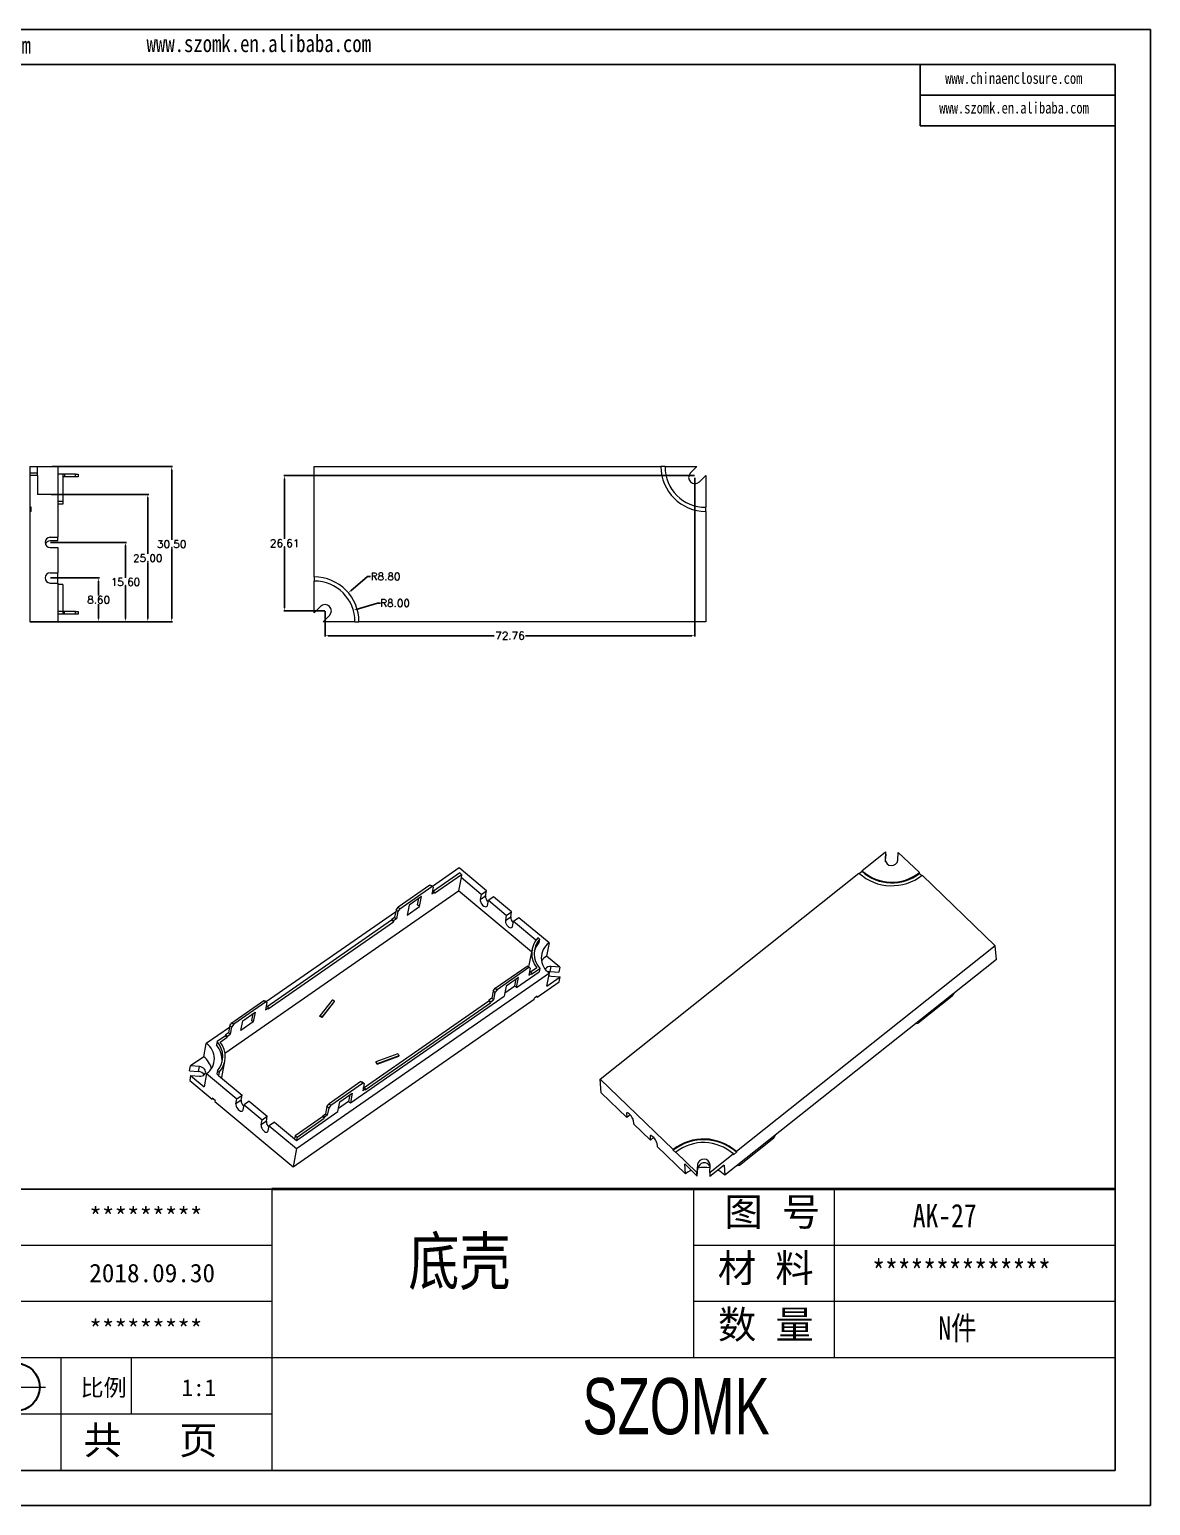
# Model space of a CAD drawing. Header units: inches. Extents: x 2300 to 3202, y 573 to 863.
# Drawn here: x 2490.4 to 2710.8, y 573 to 863.3 of the extents above; entities that cross this region are included whole.
import ezdxf

# ---------------------------------------------------------------- set-up
doc = ezdxf.new("R2010")
doc.units = ezdxf.units.IN
doc.linetypes.add('CENTER2', pattern=[28.575, 19.05, -3.175, 3.175, -3.175])
doc.layers.add('文字', color=81, linetype='Continuous')
for name, color, linetype, lineweight in [('粗实线', 7, 'Continuous', 30), ('细实线', 3, 'Continuous', 9), ('细点划线', 2, 'CENTER2', 9)]:
    doc.layers.add(name, color=color, linetype=linetype, lineweight=lineweight)
doc.styles.get("Standard").update_dxf_attribs({"font": 'txt', "bigfont": 'gbcbig.shx'})
doc.styles.add('宋体', font='', dxfattribs={"width": 0.8, "height": 3.5})
doc.styles.add('长仿宋', font='', dxfattribs={"width": 0.7, "height": 4})
doc.styles.get('宋体').set_extended_font_data('SimSun')
doc.styles.get('长仿宋').set_extended_font_data('SimSun')
doc.dimstyles.new('2', dxfattribs={"dimtxt": 1.5, "dimasz": 0.6, "dimexe": 0.18, "dimexo": 0.0625, "dimgap": 0.09, "dimtad": 0, "dimtih": 1, "dimtoh": 1, "dimzin": 0, "dimdsep": 46, "dimtxsty": 'Standard', "dimcen": 0, "dimadec": 0, "dimazin": 2, "dimtfac": 1, "dimtofl": 0, "dimtmove": 0, "dimatfit": 3, "dimfxl": 1, "dimtolj": 1, "dimtzin": 0, "dimarcsym": 0})

# ---------------------------------------------------------------- blocks, each defined once
blk = doc.blocks.new('*D284')
at = {"color": 0, "lineweight": -2, "transparency": 16777216}
for p, q in [((2494.48, 755.42), (2504.14, 755.42)), ((2503.96, 754.82), (2503.96, 751.96)), ((2503.96, 747.42), (2503.96, 750.28)), ((2490.48, 746.82), (2504.14, 746.82))]:
    blk.add_line(p, q, dxfattribs=at)
at = {"color": 0, "transparency": 16777216}
for points in [[(2503.86, 754.82), (2504.06, 754.82), (2503.96, 755.42)], [(2503.86, 747.42), (2504.06, 747.42), (2503.96, 746.82)]]:
    blk.add_solid(points, dxfattribs=at)
at = {"layer": 'Defpoints', "color": 0, "transparency": 16777216}
for p in [(2494.41, 755.42), (2503.96, 755.42), (2490.41, 746.82)]:
    blk.add_point(p, dxfattribs=at)
at = {"color": 0, "transparency": 16777216, "insert": (2503.96, 751.12), "char_height": 1.5, "attachment_point": 5}
blk.add_mtext('\\A1;8.60', dxfattribs=at)
blk = doc.blocks.new('*D285')
at = {"color": 0, "lineweight": -2, "transparency": 16777216}
for p, q in [((2494.48, 762.42), (2509.42, 762.42)), ((2509.24, 761.82), (2509.24, 755.46)), ((2509.24, 747.42), (2509.24, 753.78)), ((2493.23, 746.82), (2509.42, 746.82))]:
    blk.add_line(p, q, dxfattribs=at)
at = {"color": 0, "transparency": 16777216}
for points in [[(2509.14, 761.82), (2509.34, 761.82), (2509.24, 762.42)], [(2509.14, 747.42), (2509.34, 747.42), (2509.24, 746.82)]]:
    blk.add_solid(points, dxfattribs=at)
at = {"layer": 'Defpoints', "color": 0, "transparency": 16777216}
for p in [(2494.41, 762.42), (2509.24, 762.42), (2493.16, 746.82)]:
    blk.add_point(p, dxfattribs=at)
at = {"color": 0, "transparency": 16777216, "insert": (2509.24, 754.62), "char_height": 1.5, "attachment_point": 5}
blk.add_mtext('\\A1;15.60', dxfattribs=at)
blk = doc.blocks.new('*D286')
at = {"color": 0, "lineweight": -2, "transparency": 16777216}
for p, q in [((2494.62, 771.82), (2513.8, 771.82)), ((2513.62, 771.22), (2513.62, 760.16)), ((2513.62, 747.42), (2513.62, 758.48)), ((2493.23, 746.82), (2513.8, 746.82))]:
    blk.add_line(p, q, dxfattribs=at)
at = {"color": 0, "transparency": 16777216}
for points in [[(2513.52, 771.22), (2513.72, 771.22), (2513.62, 771.82)], [(2513.52, 747.42), (2513.72, 747.42), (2513.62, 746.82)]]:
    blk.add_solid(points, dxfattribs=at)
at = {"layer": 'Defpoints', "color": 0, "transparency": 16777216}
for p in [(2494.56, 771.82), (2513.62, 771.82), (2493.16, 746.82)]:
    blk.add_point(p, dxfattribs=at)
at = {"color": 0, "transparency": 16777216, "insert": (2513.62, 759.32), "char_height": 1.5, "attachment_point": 5}
blk.add_mtext('\\A1;25.00', dxfattribs=at)
blk = doc.blocks.new('*D287')
at = {"color": 0, "lineweight": -2, "transparency": 16777216}
for p, q in [((2494.83, 777.32), (2518.51, 777.32)), ((2518.33, 776.72), (2518.33, 762.91)), ((2518.33, 747.42), (2518.33, 761.23)), ((2494.16, 746.82), (2518.51, 746.82))]:
    blk.add_line(p, q, dxfattribs=at)
at = {"color": 0, "transparency": 16777216}
for points in [[(2518.23, 776.72), (2518.43, 776.72), (2518.33, 777.32)], [(2518.23, 747.42), (2518.43, 747.42), (2518.33, 746.82)]]:
    blk.add_solid(points, dxfattribs=at)
at = {"layer": 'Defpoints', "color": 0, "transparency": 16777216}
for p in [(2494.77, 777.32), (2494.1, 746.82), (2518.33, 746.82)]:
    blk.add_point(p, dxfattribs=at)
at = {"color": 0, "transparency": 16777216, "insert": (2518.33, 762.07), "char_height": 1.5, "attachment_point": 5}
blk.add_mtext('\\A1;30.50', dxfattribs=at)
blk = doc.blocks.new('*D300')
at = {"color": 0, "lineweight": -2, "transparency": 16777216}
for p, q in [((2556.83, 755.71), (2553.53, 752.91)), ((2557.43, 755.71), (2556.83, 755.71))]:
    blk.add_line(p, q, dxfattribs=at)
at = {"color": 0, "transparency": 16777216}
blk.add_solid([(2553.46, 752.98), (2553.59, 752.83), (2553.07, 752.52)], dxfattribs=at)
at = {"layer": 'Defpoints', "color": 0, "transparency": 16777216}
for p in [(2553.07, 752.52), (2546.36, 746.82)]:
    blk.add_point(p, dxfattribs=at)
at = {"color": 0, "transparency": 16777216, "insert": (2560.4, 755.71), "char_height": 1.5, "attachment_point": 5}
blk.add_mtext('\\A1;R8.80', dxfattribs=at)
blk = doc.blocks.new('*D301')
at = {"color": 0, "lineweight": -2, "transparency": 16777216}
for p, q in [((2558.82, 750.47), (2554.62, 749.24)), ((2559.42, 750.47), (2558.82, 750.47))]:
    blk.add_line(p, q, dxfattribs=at)
at = {"color": 0, "transparency": 16777216}
blk.add_solid([(2554.59, 749.33), (2554.65, 749.14), (2554.04, 749.07)], dxfattribs=at)
at = {"layer": 'Defpoints', "color": 0, "transparency": 16777216}
for p in [(2546.36, 746.82), (2554.04, 749.07)]:
    blk.add_point(p, dxfattribs=at)
at = {"color": 0, "transparency": 16777216, "insert": (2562.26, 750.47), "char_height": 1.5, "attachment_point": 5}
blk.add_mtext('\\A1;R8.00', dxfattribs=at)
blk = doc.blocks.new('*D302')
at = {"color": 0, "lineweight": -2, "transparency": 16777216}
for p, q in [((2621.24, 775.14), (2621.24, 743.88)), ((2548.49, 748.88), (2548.49, 743.88)), ((2549.09, 744.06), (2581.77, 744.06)), ((2620.64, 744.06), (2587.95, 744.06))]:
    blk.add_line(p, q, dxfattribs=at)
at = {"color": 0, "transparency": 16777216}
for points in [[(2549.09, 744.16), (2549.09, 743.96), (2548.49, 744.06)], [(2620.64, 744.16), (2620.64, 743.96), (2621.24, 744.06)]]:
    blk.add_solid(points, dxfattribs=at)
at = {"layer": 'Defpoints', "color": 0, "transparency": 16777216}
for p in [(2621.24, 775.2), (2548.49, 748.94), (2621.24, 744.06)]:
    blk.add_point(p, dxfattribs=at)
at = {"color": 0, "transparency": 16777216, "insert": (2584.86, 744.06), "char_height": 1.5, "attachment_point": 5}
blk.add_mtext('\\A1;72.76', dxfattribs=at)
blk = doc.blocks.new('*D303')
at = {"color": 0, "lineweight": -2, "transparency": 16777216}
for p, q in [((2621.18, 775.55), (2540.36, 775.55)), ((2540.54, 774.95), (2540.54, 763.09)), ((2540.54, 749.54), (2540.54, 761.41)), ((2548.42, 748.94), (2540.36, 748.94))]:
    blk.add_line(p, q, dxfattribs=at)
at = {"color": 0, "transparency": 16777216}
for points in [[(2540.44, 774.95), (2540.64, 774.95), (2540.54, 775.55)], [(2540.44, 749.54), (2540.64, 749.54), (2540.54, 748.94)]]:
    blk.add_solid(points, dxfattribs=at)
at = {"layer": 'Defpoints', "color": 0, "transparency": 16777216}
for p in [(2540.54, 775.55), (2621.24, 775.55), (2548.49, 748.94)]:
    blk.add_point(p, dxfattribs=at)
at = {"color": 0, "transparency": 16777216, "insert": (2540.54, 762.25), "char_height": 1.5, "attachment_point": 5}
blk.add_mtext('\\A1;26.61', dxfattribs=at)

msp = doc.modelspace()

# ---------------------------------------------------------------- linework, layer by layer
for p, q in [((2300.197, 863.315), (2710.847, 863.315)), ((2710.847, 863.315), (2710.847, 572.957)), ((2310.823, 856.402), (2703.934, 856.402)), ((2665.526, 856.402), (2665.526, 844.4)), ((2703.934, 856.402), (2703.934, 579.87)), ((2665.526, 850.401), (2703.934, 850.401)), ((2665.526, 844.4), (2703.934, 844.4)), ((2538.014, 635.176), (2455.055, 635.176)), ((2310.823, 579.87), (2703.934, 579.87)), ((2300.197, 572.957), (2710.847, 572.957))]:
    msp.add_line(p, q)
at = {"color": 7, "linetype": 'Continuous', "lineweight": 15}
for p, q in [((2490.414, 777.32), (2491.914, 777.32)), ((2490.414, 777.32), (2490.414, 776.082)), ((2490.414, 776.082), (2491.914, 776.082)), ((2490.414, 776.082), (2490.414, 775.552)), ((2490.414, 775.552), (2490.414, 769.32)), ((2491.914, 775.552), (2490.414, 775.552)), ((2491.914, 777.32), (2495.914, 777.32)), ((2491.914, 776.082), (2491.914, 777.32)), ((2491.914, 775.552), (2491.914, 776.082)), ((2491.914, 775.552), (2491.914, 771.82)), ((2495.914, 777.32), (2495.914, 771.82)), ((2496.914, 775.82), (2495.914, 775.82)), ((2496.914, 775.82), (2496.914, 770.482)), ((2497.214, 775.82), (2496.914, 775.82)), ((2497.214, 775.32), (2496.914, 775.32)), ((2497.214, 775.82), (2497.214, 775.32)), ((2499.414, 775.82), (2497.214, 775.82)), ((2499.414, 775.32), (2497.214, 775.32)), ((2499.414, 775.32), (2499.414, 775.82)), ((2499.414, 775.82), (2499.914, 775.82)), ((2499.914, 775.32), (2499.414, 775.32)), ((2499.914, 775.82), (2499.914, 775.32)), ((2546.365, 777.32), (2614.565, 777.32)), ((2546.365, 755.62), (2546.365, 777.32)), ((2615.365, 777.32), (2614.565, 777.32)), ((2615.365, 777.32), (2621.597, 777.32)), ((2621.597, 777.32), (2620.36, 776.082)), ((2622.128, 774.314), (2623.365, 775.552)), ((2623.365, 775.552), (2623.365, 769.32)), ((2495.914, 771.82), (2491.914, 771.82)), ((2495.914, 771.82), (2495.914, 763.42)), ((2496.914, 770.482), (2495.914, 770.482)), ((2496.914, 769.971), (2495.914, 769.971)), ((2496.914, 770.482), (2496.914, 769.971)), ((2490.714, 769.32), (2490.414, 769.32)), ((2490.414, 769.32), (2490.414, 768.52)), ((2490.414, 768.52), (2490.414, 746.82)), ((2490.714, 768.52), (2490.414, 768.52)), ((2490.714, 768.52), (2490.714, 769.32)), ((2623.365, 768.52), (2623.365, 769.32)), ((2623.365, 768.52), (2623.365, 746.82)), ((2494.414, 763.42), (2495.914, 763.42)), ((2495.914, 762.72), (2494.414, 762.72)), ((2494.414, 761.42), (2495.914, 761.42)), ((2495.914, 762.72), (2495.914, 763.42)), ((2495.914, 761.42), (2495.914, 756.42)), ((2494.414, 756.42), (2495.914, 756.42)), ((2495.914, 754.42), (2495.914, 756.42)), ((2546.365, 755.62), (2546.365, 754.82)), ((2494.414, 754.42), (2495.914, 754.42)), ((2495.914, 754.42), (2495.914, 746.82)), ((2496.914, 754.168), (2495.914, 754.168)), ((2496.914, 754.168), (2496.914, 748.82)), ((2546.365, 748.587), (2546.365, 754.82)), ((2547.602, 749.825), (2546.365, 748.587)), ((2495.914, 746.82), (2490.414, 746.82)), ((2496.914, 748.82), (2495.914, 748.82)), ((2496.914, 748.32), (2495.914, 748.32)), ((2496.914, 748.82), (2496.914, 748.32)), ((2497.214, 748.82), (2496.914, 748.82)), ((2497.214, 748.32), (2496.914, 748.32)), ((2497.214, 748.32), (2497.214, 748.82)), ((2499.414, 748.82), (2497.214, 748.82)), ((2499.414, 748.32), (2497.214, 748.32)), ((2499.414, 748.32), (2499.414, 748.82)), ((2499.414, 748.82), (2499.914, 748.82)), ((2499.914, 748.32), (2499.414, 748.32)), ((2499.914, 748.82), (2499.914, 748.32)), ((2548.133, 746.82), (2549.37, 748.057)), ((2554.365, 746.82), (2548.133, 746.82)), ((2554.365, 746.82), (2555.165, 746.82)), ((2623.365, 746.82), (2555.165, 746.82)), ((2654.099, 697.82), (2658.753, 701.52)), ((2658.753, 701.52), (2658.651, 699.995)), ((2658.728, 699.549), (2658.812, 700.787)), ((2658.753, 701.52), (2658.812, 700.787)), ((2661.144, 699.915), (2661.247, 701.44)), ((2661.247, 701.44), (2665.385, 697.458)), ((2574.863, 698.377), (2569.627, 694.738)), ((2575.007, 697.413), (2569.798, 693.793)), ((2570.005, 693.396), (2575.36, 697.118)), ((2580.24, 693.892), (2574.863, 698.377)), ((2575.36, 697.118), (2575.007, 697.413)), ((2575.36, 697.118), (2575.235, 696.472)), ((2602.573, 656.851), (2653.502, 697.345)), ((2654.111, 697.673), (2653.591, 697.26)), ((2654.099, 697.82), (2654.111, 697.673)), ((2665.396, 697.311), (2665.385, 697.458)), ((2665.838, 696.886), (2665.396, 697.311)), ((2665.916, 696.947), (2680.324, 683.08)), ((2569.124, 695.002), (2562.864, 690.652)), ((2563.217, 690.356), (2569.477, 694.707)), ((2569.477, 694.707), (2569.124, 695.002)), ((2569.124, 695.002), (2569.409, 694.921)), ((2569.409, 694.921), (2569.762, 694.626)), ((2569.762, 694.626), (2569.477, 694.707)), ((2569.762, 694.626), (2569.486, 693.203)), ((2575.235, 696.472), (2574.732, 693.885)), ((2579.196, 693.167), (2575.235, 696.472)), ((2528.803, 661.965), (2574.732, 693.885)), ((2567.439, 692.731), (2565.005, 691.039)), ((2566.708, 691.087), (2566.964, 692.401)), ((2567.062, 690.792), (2566.708, 691.087)), ((2567.062, 690.792), (2567.439, 692.731)), ((2570.042, 693.59), (2569.486, 693.203)), ((2569.607, 693.829), (2569.689, 693.885)), ((2569.689, 693.885), (2570.042, 693.59)), ((2570.042, 693.59), (2570.005, 693.396)), ((2589.095, 681.903), (2574.732, 693.885)), ((2579.196, 693.167), (2579.008, 692.197)), ((2579.008, 692.197), (2580.051, 692.922)), ((2579.196, 693.167), (2580.24, 693.892)), ((2580.051, 692.922), (2580.24, 693.892)), ((2580.423, 691.017), (2580.611, 691.986)), ((2581.654, 692.711), (2580.611, 691.986)), ((2584.148, 689.036), (2580.611, 691.986)), ((2585.191, 689.761), (2581.654, 692.711)), ((2562.378, 689.7), (2536.936, 672.018)), ((2561.62, 688.277), (2561.583, 688.084)), ((2561.62, 688.277), (2562.177, 688.664)), ((2561.974, 687.982), (2561.62, 688.277)), ((2562.53, 688.369), (2561.974, 687.982)), ((2562.453, 690.087), (2562.177, 688.664)), ((2562.177, 688.664), (2562.53, 688.369)), ((2562.453, 690.087), (2562.864, 690.652)), ((2562.807, 689.792), (2562.453, 690.087)), ((2562.807, 689.792), (2562.53, 688.369)), ((2563.217, 690.356), (2562.807, 689.792)), ((2562.864, 690.652), (2563.217, 690.356)), ((2565.005, 691.039), (2564.628, 689.1)), ((2564.628, 689.1), (2567.062, 690.792)), ((2584.148, 689.036), (2583.96, 688.066)), ((2583.96, 688.066), (2585.003, 688.791)), ((2584.148, 689.036), (2585.191, 689.761)), ((2585.003, 688.791), (2585.191, 689.761)), ((2586.606, 688.58), (2585.563, 687.855)), ((2592.548, 683.623), (2586.606, 688.58)), ((2561.583, 688.084), (2537.107, 671.073)), ((2537.313, 670.676), (2561.936, 687.788)), ((2561.936, 687.788), (2561.583, 688.084)), ((2561.974, 687.982), (2561.936, 687.788)), ((2585.374, 686.885), (2585.563, 687.855)), ((2589.959, 684.187), (2585.563, 687.855)), ((2589.202, 682.454), (2588.574, 679.222)), ((2590.685, 684.334), (2590.323, 684.635)), ((2590.685, 684.334), (2590.559, 683.687)), ((2592.548, 683.623), (2592.046, 681.037)), ((2680.324, 683.08), (2629.395, 642.586)), ((2680.539, 680.391), (2680.324, 683.08)), ((2594.686, 678.834), (2592.046, 681.037)), ((2680.539, 680.391), (2627.146, 637.937)), ((2542.881, 643.155), (2592.613, 677.718)), ((2581.963, 674.717), (2588.223, 679.068)), ((2588.577, 678.773), (2582.317, 674.422)), ((2586.539, 676.797), (2584.104, 675.105)), ((2586.162, 674.857), (2590.622, 677.957)), ((2586.162, 674.857), (2586.539, 676.797)), ((2588.577, 678.773), (2588.223, 679.068)), ((2588.223, 679.068), (2588.508, 678.986)), ((2588.508, 678.986), (2588.862, 678.691)), ((2588.574, 679.222), (2588.532, 678.966)), ((2588.862, 678.691), (2588.577, 678.773)), ((2588.862, 678.691), (2588.586, 677.269)), ((2588.586, 677.269), (2589.142, 677.655)), ((2588.788, 677.95), (2588.707, 677.894)), ((2589.142, 677.655), (2588.788, 677.95)), ((2590.122, 678.71), (2588.898, 677.859)), ((2589.104, 677.461), (2590.748, 678.604)), ((2589.142, 677.655), (2589.104, 677.461)), ((2590.748, 678.604), (2590.622, 677.957)), ((2592.111, 675.132), (2592.613, 677.718)), ((2592.111, 675.132), (2594.707, 676.936)), ((2592.761, 677.996), (2592.95, 678.966)), ((2592.761, 677.996), (2594.497, 677.864)), ((2594.686, 678.834), (2592.95, 678.966)), ((2592.971, 677.068), (2594.707, 676.936)), ((2594.686, 678.834), (2594.497, 677.864)), ((2594.518, 675.966), (2594.707, 676.936)), ((2581.553, 674.152), (2581.276, 672.73)), ((2581.553, 674.152), (2581.963, 674.717)), ((2581.906, 673.857), (2581.553, 674.152)), ((2581.906, 673.857), (2581.63, 672.435)), ((2582.317, 674.422), (2581.906, 673.857)), ((2581.963, 674.717), (2582.317, 674.422)), ((2584.104, 675.105), (2583.727, 673.165)), ((2583.849, 673.791), (2585.808, 675.152)), ((2585.808, 675.152), (2586.063, 676.466)), ((2585.808, 675.152), (2586.162, 674.857)), ((2590.183, 672.954), (2594.518, 675.966)), ((2671.858, 673.159), (2672.212, 673.7)), ((2672.212, 673.7), (2672.207, 673.766)), ((2530.172, 667.931), (2536.432, 672.282)), ((2536.786, 671.987), (2530.526, 667.636)), ((2536.786, 671.987), (2536.432, 672.282)), ((2536.432, 672.282), (2536.717, 672.201)), ((2536.717, 672.201), (2537.071, 671.905)), ((2537.071, 671.905), (2536.786, 671.987)), ((2537.071, 671.905), (2536.795, 670.483)), ((2536.795, 670.483), (2537.351, 670.87)), ((2536.997, 671.165), (2536.916, 671.108)), ((2537.351, 670.87), (2536.997, 671.165)), ((2537.351, 670.87), (2537.313, 670.676)), ((2542.19, 639.599), (2589.627, 672.567)), ((2549.885, 672.377), (2547.442, 669.279)), ((2550.291, 672.079), (2547.847, 668.98)), ((2550.298, 672.111), (2547.854, 669.013)), ((2550.298, 672.111), (2550.291, 672.079)), ((2553.47, 652.137), (2583.727, 673.165)), ((2580.682, 672.149), (2556.207, 655.139)), ((2556.413, 654.741), (2581.036, 671.854)), ((2580.72, 672.343), (2580.682, 672.149)), ((2580.682, 672.149), (2581.036, 671.854)), ((2581.276, 672.73), (2580.72, 672.343)), ((2580.72, 672.343), (2581.074, 672.048)), ((2581.074, 672.048), (2581.036, 671.854)), ((2581.074, 672.048), (2581.63, 672.435)), ((2581.63, 672.435), (2581.276, 672.73)), ((2589.627, 672.567), (2589.665, 672.761)), ((2590.221, 673.148), (2589.665, 672.761)), ((2590.183, 672.954), (2590.075, 673.046)), ((2590.183, 672.954), (2590.221, 673.148)), ((2671.858, 673.159), (2665.137, 667.815)), ((2529.762, 667.366), (2530.172, 667.931)), ((2530.172, 667.931), (2530.526, 667.636)), ((2531.936, 666.38), (2532.313, 668.319)), ((2534.371, 668.071), (2531.936, 666.38)), ((2532.313, 668.319), (2534.748, 670.011)), ((2534.273, 669.681), (2534.017, 668.367)), ((2534.371, 668.071), (2534.017, 668.367)), ((2534.748, 670.011), (2534.371, 668.071)), ((2547.422, 669.235), (2547.416, 669.203)), ((2547.847, 668.98), (2547.416, 669.203)), ((2547.854, 669.013), (2547.847, 668.98)), ((2664.744, 667.763), (2664.739, 667.828)), ((2529.687, 666.98), (2525.131, 663.813)), ((2528.891, 665.363), (2527.248, 664.221)), ((2527.874, 664.115), (2529.245, 665.068)), ((2528.929, 665.557), (2528.891, 665.363)), ((2528.891, 665.363), (2529.245, 665.068)), ((2529.485, 665.944), (2528.929, 665.557)), ((2528.929, 665.557), (2529.283, 665.262)), ((2529.283, 665.262), (2529.245, 665.068)), ((2529.283, 665.262), (2529.839, 665.649)), ((2529.762, 667.366), (2529.485, 665.944)), ((2529.839, 665.649), (2529.485, 665.944)), ((2530.116, 667.071), (2529.762, 667.366)), ((2530.116, 667.071), (2529.839, 665.649)), ((2530.526, 667.636), (2530.116, 667.071)), ((2664.705, 667.801), (2664.744, 667.763)), ((2664.744, 667.763), (2665.137, 667.815)), ((2524.628, 661.227), (2525.131, 663.813)), ((2527.248, 664.221), (2527.122, 663.575)), ((2521.844, 658.453), (2522.032, 659.423)), ((2524.628, 661.227), (2522.032, 659.423)), ((2523.768, 659.291), (2522.032, 659.423)), ((2523.58, 658.321), (2523.768, 659.291)), ((2528.165, 657.138), (2528.793, 660.37)), ((2558.465, 660.16), (2558.458, 660.128)), ((2558.458, 660.128), (2558.71, 659.78)), ((2562.779, 661.792), (2558.504, 660.221)), ((2558.71, 659.78), (2562.985, 661.351)), ((2558.716, 659.813), (2558.71, 659.78)), ((2562.991, 661.384), (2558.716, 659.813)), ((2562.991, 661.384), (2562.985, 661.351)), ((2521.844, 658.453), (2523.58, 658.321)), ((2522.053, 657.525), (2521.865, 656.555)), ((2521.865, 656.555), (2526.273, 652.877)), ((2522.053, 657.525), (2524.693, 655.323)), ((2522.053, 657.525), (2523.789, 657.393)), ((2525.196, 657.909), (2524.693, 655.323)), ((2525.196, 657.909), (2531.138, 652.951)), ((2527.311, 658.491), (2527.185, 657.845)), ((2527.185, 657.845), (2527.547, 657.543)), ((2527.311, 658.491), (2527.673, 658.19)), ((2527.673, 658.19), (2527.547, 657.543)), ((2527.547, 657.543), (2532.182, 653.676)), ((2528.146, 657.044), (2528.165, 657.138)), ((2555.532, 656.348), (2549.272, 651.997)), ((2555.886, 656.052), (2555.532, 656.348)), ((2555.532, 656.348), (2555.817, 656.266)), ((2555.817, 656.266), (2556.171, 655.971)), ((2616.981, 642.985), (2602.573, 656.851)), ((2602.788, 654.162), (2602.573, 656.851)), ((2531.138, 652.951), (2532.182, 653.676)), ((2531.993, 652.707), (2532.182, 653.676)), ((2549.626, 651.702), (2555.886, 656.052)), ((2551.413, 652.385), (2553.847, 654.077)), ((2553.372, 653.746), (2553.117, 652.432)), ((2553.847, 654.077), (2553.47, 652.137)), ((2556.171, 655.971), (2555.886, 656.052)), ((2556.171, 655.971), (2555.894, 654.549)), ((2556.451, 654.935), (2555.894, 654.549)), ((2556.016, 655.174), (2556.097, 655.23)), ((2556.097, 655.23), (2556.451, 654.935)), ((2556.451, 654.935), (2556.413, 654.741)), ((2607.834, 649.305), (2602.788, 654.162)), ((2526.311, 653.071), (2526.273, 652.877)), ((2526.419, 652.981), (2526.273, 652.877)), ((2526.877, 652.599), (2526.311, 653.071)), ((2526.877, 652.599), (2526.839, 652.405)), ((2526.839, 652.405), (2542.19, 639.599)), ((2530.95, 651.982), (2531.138, 652.951)), ((2531.993, 652.707), (2530.95, 651.982)), ((2532.364, 650.801), (2532.553, 651.771)), ((2533.596, 652.496), (2532.553, 651.771)), ((2532.553, 651.771), (2536.09, 648.82)), ((2533.596, 652.496), (2537.133, 649.545)), ((2542.863, 644.765), (2551.036, 650.445)), ((2548.862, 651.432), (2548.585, 650.01)), ((2548.862, 651.432), (2549.272, 651.997)), ((2549.215, 651.137), (2548.862, 651.432)), ((2549.215, 651.137), (2548.939, 649.714)), ((2549.626, 651.702), (2549.215, 651.137)), ((2549.272, 651.997), (2549.626, 651.702)), ((2551.036, 650.445), (2551.413, 652.385)), ((2553.117, 652.432), (2551.158, 651.07)), ((2553.117, 652.432), (2553.47, 652.137)), ((2535.901, 647.85), (2536.09, 648.82)), ((2536.945, 648.575), (2535.901, 647.85)), ((2536.09, 648.82), (2537.133, 649.545)), ((2536.945, 648.575), (2537.133, 649.545)), ((2537.316, 646.67), (2537.505, 647.64)), ((2538.548, 648.365), (2537.505, 647.64)), ((2537.505, 647.64), (2542.881, 643.155)), ((2538.548, 648.365), (2542.509, 645.06)), ((2547.991, 649.429), (2542.635, 645.707)), ((2542.989, 645.412), (2548.345, 649.134)), ((2548.029, 649.623), (2547.991, 649.429)), ((2548.345, 649.134), (2547.991, 649.429)), ((2548.029, 649.623), (2548.585, 650.01)), ((2548.382, 649.328), (2548.029, 649.623)), ((2548.382, 649.328), (2548.345, 649.134)), ((2548.939, 649.714), (2548.382, 649.328)), ((2548.585, 650.01), (2548.939, 649.714)), ((2607.776, 650.039), (2607.834, 649.305)), ((2608.475, 649.814), (2607.834, 649.305)), ((2609.103, 648.761), (2609.162, 648.027)), ((2612.482, 644.832), (2609.162, 648.027)), ((2542.635, 645.707), (2542.509, 645.06)), ((2542.509, 645.06), (2542.863, 644.765)), ((2542.635, 645.707), (2542.989, 645.412)), ((2542.989, 645.412), (2542.863, 644.765)), ((2612.423, 645.566), (2612.482, 644.832)), ((2613.122, 645.341), (2612.482, 644.832)), ((2630.04, 639.909), (2636.761, 645.252)), ((2636.761, 645.252), (2637.115, 645.794)), ((2637.115, 645.794), (2637.109, 645.86)), ((2542.881, 643.155), (2542.19, 639.599)), ((2613.751, 644.288), (2613.81, 643.554)), ((2619.387, 638.186), (2613.81, 643.554)), ((2616.993, 642.838), (2616.981, 642.985)), ((2616.993, 642.838), (2617.524, 642.327)), ((2621.65, 638.491), (2617.512, 642.473)), ((2617.524, 642.327), (2617.512, 642.473)), ((2628.798, 642.111), (2624.144, 638.411)), ((2628.798, 642.111), (2628.81, 641.965)), ((2628.81, 641.965), (2629.407, 642.44)), ((2629.395, 642.586), (2629.407, 642.44)), ((2621.709, 637.757), (2619.231, 640.142)), ((2619.387, 638.186), (2619.231, 640.142)), ((2621.753, 640.016), (2621.65, 638.491)), ((2621.709, 637.757), (2621.811, 639.283)), ((2621.753, 640.016), (2621.811, 639.283)), ((2624.144, 638.411), (2624.246, 639.936)), ((2626.99, 639.893), (2624.203, 637.677)), ((2626.99, 639.893), (2627.146, 637.937)), ((2629.607, 639.895), (2629.647, 639.856)), ((2629.647, 639.856), (2629.642, 639.922)), ((2629.647, 639.856), (2630.04, 639.909)), ((2621.709, 637.757), (2621.65, 638.491)), ((2624.144, 638.411), (2624.203, 637.677))]:
    msp.add_line(p, q, dxfattribs=at)
at = {"color": 8, "linetype": 'Continuous', "lineweight": 15}
for p, q in [((2658.651, 699.995), (2658.673, 699.717)), ((2607.967, 650.191), (2607.776, 650.039)), ((2612.614, 645.717), (2612.423, 645.566))]:
    msp.add_line(p, q, dxfattribs=at)
at = {"color": 7, "linetype": 'Continuous', "lineweight": 15, "flags": 128}
for points in [[(2579.008, 692.197), (2579.001, 691.991), (2579.052, 691.754), (2579.157, 691.505), (2579.307, 691.264), (2579.49, 691.051), (2579.691, 690.883), (2579.895, 690.773), (2580.083, 690.732), (2580.242, 690.761), (2580.358, 690.858), (2580.423, 691.017)], [(2583.96, 688.066), (2583.953, 687.86), (2584.004, 687.622), (2584.109, 687.373), (2584.259, 687.133), (2584.442, 686.92), (2584.643, 686.752), (2584.846, 686.642), (2585.035, 686.6), (2585.194, 686.63), (2585.31, 686.727), (2585.374, 686.885)], [(2592.331, 677.97), (2592.465, 677.991), (2592.761, 677.996)], [(2592.507, 677.172), (2592.674, 677.119), (2592.971, 677.068)], [(2549.885, 672.377), (2549.894, 672.387), (2549.951, 672.415), (2550.028, 672.414), (2550.113, 672.384), (2550.193, 672.329), (2550.257, 672.258), (2550.293, 672.181), (2550.298, 672.111)], [(2547.854, 669.013), (2547.849, 669.083), (2547.813, 669.16), (2547.749, 669.231), (2547.669, 669.286), (2547.584, 669.316), (2547.507, 669.317), (2547.45, 669.289), (2547.422, 669.235)], [(2523.789, 657.393), (2524.086, 657.398), (2524.364, 657.458), (2524.609, 657.569), (2524.805, 657.725), (2524.942, 657.917), (2525.011, 658.134), (2525.009, 658.363), (2524.935, 658.59), (2524.793, 658.803), (2524.593, 658.99), (2524.346, 659.138), (2524.065, 659.241), (2523.768, 659.291)], [(2558.716, 659.813), (2558.719, 659.888), (2558.702, 659.978), (2558.668, 660.069), (2558.622, 660.148), (2558.571, 660.202), (2558.524, 660.224), (2558.486, 660.209), (2558.465, 660.16)], [(2562.779, 661.792), (2562.798, 661.795), (2562.846, 661.773), (2562.897, 661.719), (2562.942, 661.64), (2562.976, 661.549), (2562.993, 661.459), (2562.991, 661.384)], [(2530.95, 651.982), (2530.943, 651.776), (2530.994, 651.538), (2531.099, 651.289), (2531.249, 651.048), (2531.432, 650.835), (2531.633, 650.667), (2531.837, 650.558), (2532.025, 650.516), (2532.184, 650.545), (2532.3, 650.643), (2532.364, 650.801)], [(2535.901, 647.85), (2535.895, 647.644), (2535.946, 647.407), (2536.051, 647.158), (2536.201, 646.917), (2536.384, 646.704), (2536.585, 646.536), (2536.788, 646.427), (2536.977, 646.385), (2537.136, 646.414), (2537.252, 646.512), (2537.316, 646.67)], [(2609.103, 648.761), (2609.066, 648.924), (2608.977, 649.126), (2608.845, 649.351), (2608.68, 649.579), (2608.495, 649.793), (2608.306, 649.975), (2608.128, 650.11), (2607.975, 650.188), (2607.86, 650.202), (2607.791, 650.151), (2607.776, 650.039)], [(2613.751, 644.288), (2613.713, 644.451), (2613.625, 644.653), (2613.492, 644.878), (2613.327, 645.106), (2613.143, 645.32), (2612.954, 645.502), (2612.776, 645.637), (2612.623, 645.715), (2612.508, 645.729), (2612.439, 645.677), (2612.423, 645.566)]]:
    msp.add_lwpolyline(points, dxfattribs=at)
at = {"color": 7, "linetype": 'Continuous', "lineweight": 15}
for centre, radius, start, end in [((2623.365, 777.32), 8.8, 180, 270), ((2623.365, 777.32), 8, 180, 270), ((2621.244, 775.198), 1.25, 135, 315), ((2494.414, 762.42), 1, 90, 270), ((2494.414, 761.72), 1, 90, 159.51268), ((2494.414, 755.42), 1, 90, 270), ((2546.365, 746.82), 8.8, 0, 90), ((2546.365, 746.82), 8, 0, 90), ((2548.486, 748.941), 1.25, 315, 135), ((2659.902, 700.085), 1.254, 184.13693, 352.18781), ((2659.945, 704.522), 9.645, 228.08171, 308.24304), ((2659.957, 704.347), 8.77, 228.09238, 308.23237), ((2659.969, 704.2), 8.77, 228.09238, 308.23237), ((2581.528, 692.867), 1.478, 177.84972, 229.30651), ((2586.48, 688.735), 1.478, 177.84972, 229.30651), ((2593.734, 681.553), 4.597, 137.90296, 218.21225), ((2593.939, 681.504), 4.312, 138.99534, 222.26811), ((2593.705, 680.866), 4.226, 138.12154, 163.97024), ((2594.582, 680.693), 3.567, 124.7569, 236.50655), ((2594.233, 677.832), 3.88, 124.31102, 144.61735), ((2592.775, 677.804), 1.176, 81.45757, 142.83353), ((2523.177, 660.839), 3.558, 304.56156, 56.70189), ((2523.616, 660.554), 4.628, 354.93576, 40.74853), ((2524.057, 661.321), 4.312, 318.99534, 42.26811), ((2524.261, 661.271), 4.597, 317.90296, 38.21225), ((2521.924, 657.774), 4.386, 14.43387, 51.94325), ((2523.531, 656.914), 1.408, 31.70993, 88.01863), ((2533.47, 652.651), 1.478, 177.84972, 229.30651), ((2538.422, 648.52), 1.478, 177.84972, 229.30651), ((2622.951, 635.409), 9.645, 48.08171, 128.24304), ((2622.963, 635.263), 9.645, 48.08171, 128.24304), ((2622.94, 635.584), 8.77, 48.09238, 128.23237), ((2622.965, 633.664), 5.767, 114.97309, 128.34951), ((2622.995, 639.846), 1.254, 4.13693, 172.18781), ((2623.08, 639.066), 1.287, 26.96765, 170.27727), ((2623.157, 633.189), 6.28, 80.35458, 102.3379), ((2623.489, 634.107), 5.296, 46.32755, 64.83959)]:
    msp.add_arc(centre, radius, start, end, dxfattribs=at)
at = {"layer": '粗实线', "color": 7, "lineweight": 40}
msp.add_line((2703.934, 635.176), (2538.014, 635.176), dxfattribs=at)
at = {"layer": '粗实线', "color": 7}
msp.add_circle((2487.673, 596.259), 4.699, dxfattribs=at)
at = {"layer": '细实线', "color": 7}
for p, q in [((2538.014, 635.176), (2538.014, 579.87)), ((2620.974, 635.176), (2620.974, 601.993)), ((2648.627, 635.176), (2648.627, 602.225)), ((2538.014, 624.115), (2455.055, 624.115)), ((2703.934, 624.115), (2620.974, 624.115)), ((2538.014, 613.054), (2455.055, 613.054)), ((2703.934, 613.054), (2620.974, 613.054)), ((2703.934, 601.993), (2455.055, 601.993)), ((2496.535, 601.993), (2496.535, 579.87)), ((2510.361, 601.993), (2510.361, 590.931)), ((2538.014, 590.931), (2455.055, 590.931))]:
    msp.add_line(p, q, dxfattribs=at)
at = {"layer": '细点划线', "color": 7}
msp.add_line((2481.388, 596.259), (2493.533, 596.259), dxfattribs=at)

# ---------------------------------------------------------------- texts
at = {"char_height": 3.63769, "width": 2067.48145, "attachment_point": 1}
for s, insert in [('{\\fSimHei|b0|i0|c134|p49;*********}', (2502.111, 631.569)), ('{\\fSimHei|b0|i0|c134|p49;2018.\\fSimHei|b0|i0|c0|p49;09\\fSimHei|b0|i0|c134|p49;.\\fSimHei|b0|i0|c0|p49;30}', (2502.111, 620.508)), ('{\\fSimHei|b0|i0|c134|p49;*********}', (2502.111, 609.447))]:
    msp.add_mtext(s, dxfattribs=dict(at, insert=insert))
at = {"layer": '文字', "color": 0, "attachment_point": 1, "style": '宋体'}
for s, insert, char_height, width in [('www.szomk.en.alibaba.com', (2513.387, 862.256), 3.37984, 59.38046), ('www.chinaenclosure.com', (2450.17, 861.922), 3.37984, 59.38046), ('www.chinaenclosure.com', (2670.474, 854.882), 2.25322, 39.58698), ('www.szomk.en.alibaba.com', (2669.297, 849.047), 2.25322, 39.58698), ('{\\H1.111x;AK-27}', (2664.104, 632.287), 4.14798, 47.9553), ('底壳', (2564.865, 625.627), 9.2177, 117.84539), ('{\\H1.111x;**************}', (2656.125, 621.226), 4.14798, 47.9553), ('{\\H1.111x;N件}', (2669.121, 610.164), 4.14798, 47.9553)]:
    msp.add_mtext(s, dxfattribs=dict(at, insert=insert, char_height=char_height, width=width))
at = {"layer": '粗实线', "insert": (2599.121, 598.032), "char_height": 11.06128, "width": 124.0413, "attachment_point": 1, "style": '长仿宋'}
msp.add_mtext('{\\fSTXinwei|b0|i0|c134|p2;SZOMK}', dxfattribs=at)
at = {"layer": '细实线', "color": 7, "attachment_point": 1}
for s, insert, char_height, width in [('{\\fSimSun|b0|i0|c134|p54;图 号}', (2627.056, 633.497), 5.53064, 27.6532), ('{\\fSimSun|b0|i0|c134|p54;材 料   }', (2625.744, 622.436), 5.53064, 27.6532), ('{\\fSimSun|b0|i0|c134|p54;数 量}', (2625.771, 611.32), 5.53064, 24.98813), ('{\\fSimSun|b0|i0|c134|p54;比例}', (2500.406, 597.803), 3.31838, 14.56667), ('{\\fSimSun|b0|i0|c134|p54;1:1}', (2520.282, 597.803), 3.31838, 14.56667), ('{\\fSimSun|b0|i0|c134|p54; 共   页}', (2497.211, 588.56), 5.53064, 41.4798)]:
    msp.add_mtext(s, dxfattribs=dict(at, insert=insert, char_height=char_height, width=width))

# ---------------------------------------------------------------- dimensions: what is measured, and where the dimension line sits
for base, p1, p2, picture, middle in [((2518.326, 746.82), (2494.767, 777.32), (2494.097, 746.82), '*D287', (2518.326, 762.07)), ((2540.545, 775.552), (2548.486, 748.941), (2621.244, 775.552), '*D303', (2540.545, 762.246)), ((2513.624, 771.82), (2493.164, 746.82), (2494.561, 771.82), '*D286', (2513.624, 759.32)), ((2509.241, 762.42), (2493.164, 746.82), (2494.414, 762.42), '*D285', (2509.241, 754.62)), ((2503.957, 755.42), (2490.414, 746.82), (2494.414, 755.42), '*D284', (2503.957, 751.12))]:
    dim = msp.add_linear_dim(base=base, p1=p1, p2=p2, angle=90, dimstyle='2')
    dim.commit()
    dim.dimension.update_dxf_attribs({"geometry": picture, "text_midpoint": middle})
dim = msp.add_linear_dim(base=(2621.244, 744.059), p1=(2548.486, 748.941), p2=(2621.244, 775.198), dimstyle='2')
dim.commit()
dim.dimension.update_dxf_attribs({"geometry": '*D302', "text_midpoint": (2584.865, 744.059)})
for mpoint, picture, middle in [((2553.072, 752.517), '*D300', (2560.399, 755.712)), ((2554.042, 749.069), '*D301', (2562.258, 750.469))]:
    dim = msp.add_radius_dim(center=(2546.365, 746.82), mpoint=mpoint, dimstyle='2')
    dim.commit()
    dim.dimension.update_dxf_attribs({"geometry": picture, "text_midpoint": middle, "dimtype": 164})

doc.saveas('drawing.dxf')
